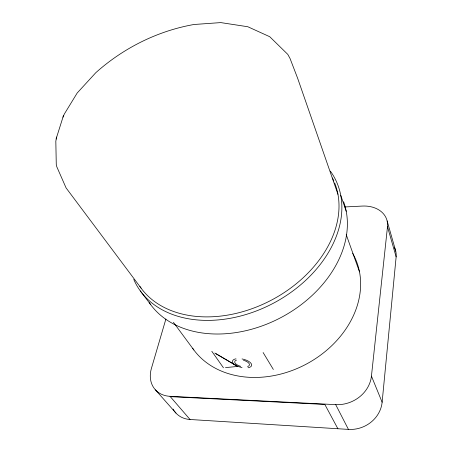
<?xml version="1.0" encoding="UTF-8"?>
<svg xmlns="http://www.w3.org/2000/svg" width="452" height="452" viewBox="0 0 452 452"><rect width="100%" height="100%" fill="white"/><g stroke="black" fill="none" stroke-linecap="round" stroke-linejoin="round"><path stroke-width="0.68" d="M174.415 411.179A28.329 23.125 -42.7 0 0 190.038 419.496L348.43 429.4A30.312 27.657 -21.4 0 0 382.126 402.223L396.138 256.883A27.052 21.306 -16.3 0 0 394.291 247.295M382.126 402.223L371.442 376.109L387.494 226.729A28.386 21.589 -17.3 0 0 362.34 206.067L344.769 206.959M56.686 137.058L55.822 141.109L56.268 164.522L56.794 166.765L66.088 187.925L141.097 288.156M165.89 319.055L151.414 368.408A29.781 23.544 -41.2 0 0 169.997 396.314L190.038 419.496M62.981 117.164L64.365 113.977L77.207 92.982L95.801 72.693C123.385 48.042 157.488 30.956 193.964 24.498L220.768 22.6L247.803 26.741L269.742 36.714L287.805 54.398L290.071 58.557L297.665 78.332L337.955 194.32M56.065 139.046L63.5 115.492M225.503 367.6L237.82 366.414L242.04 367.6M169.997 396.314L335.706 404.642A32.019 28.403 -22.7 0 0 371.442 376.109M170.28 396.641L324.824 404.438L337.893 428.739M240.611 366.306L238.797 365.702A7.543 3.266 12.8 0 1 236.464 360.097M216.045 353.752L237.82 366.414A9.837 4.26 12.8 0 1 235.972 358.803M214.802 353.052L235.741 365.414M155.448 389.878L175.952 413.083M140.301 290.907L150.465 304.354M173.438 322.327L193.84 349.961M211.813 351.289L223.446 367.798M263.12 352.543L273.347 369.459M335.706 404.642L348.43 429.4M346.226 234.644L359.498 271.855M340.757 195.377L346.226 211.282M387.494 226.729L396.138 256.883M387.149 220.971L395.76 251.227M352.69 253.419A93.135 74.105 -28 0 1 310.852 361.549A93.135 74.105 -28 0 1 192.625 348.255M174.077 410.676A28.329 23.125 -42.7 0 1 173.139 409.1M332.401 177.958A110.621 80.027 -28 0 1 333.875 181.043M334.672 182.947A110.621 80.027 -28 0 1 271.884 299.885A110.621 80.027 -28 0 1 139.877 286.427M330.356 171.11A112.605 81.654 -28 0 1 275.692 301.981A112.605 81.654 -28 0 1 133.769 279.432M343.599 201.711A109.96 81.388 -28 0 1 279.997 318.067A109.96 81.388 -28 0 1 149.267 302.648M242.04 358.939A9.837 4.26 12.8 0 1 251.159 363.532A9.837 4.26 12.8 0 1 248.024 367.792M243.498 360.3A7.543 3.266 12.8 0 1 249.058 363.532A7.543 3.266 12.8 0 1 247.572 366.532"/></g></svg>
